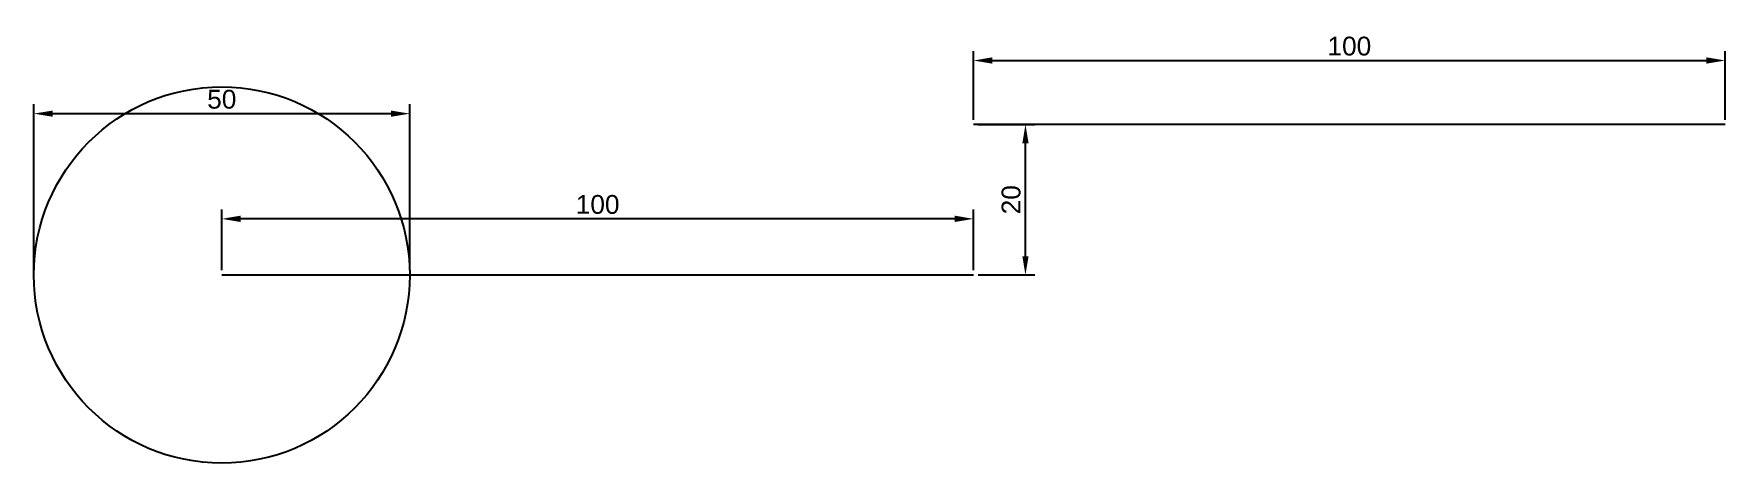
# Model space of a CAD drawing. Header units: millimetres. Extents: x 2030 to 2255, y 1834 to 1892.
import ezdxf

# ---------------------------------------------------------------- set-up
doc = ezdxf.new("R2010")
doc.units = ezdxf.units.MM
for name, color, linetype in [('gövde', 70, 'Continuous'), ('kesit', 50, 'Continuous'), ('ölçü', 170, 'Continuous')]:
    doc.layers.add(name, color=color, linetype=linetype)
doc.styles.get("Standard").update_dxf_attribs({"font": 'arial.ttf'})
doc.dimstyles.new('ISO-25', dxfattribs={"dimtxt": 2.5, "dimasz": 2.5, "dimexe": 1.25, "dimexo": 0.625, "dimtad": 1, "dimtxsty": 'Standard', "dimcen": 2.5, "dimadec": 0, "dimazin": 0, "dimtfac": 1, "dimtmove": 0, "dimatfit": 3, "dimfxl": 1, "dimarcsym": 0})

# ---------------------------------------------------------------- blocks, each defined once
blk = doc.blocks.new('*D2')
at = {"layer": 'Defpoints', "color": 0, "transparency": 16777216}
for p in [(2054.76, 1866.95), (2054.76, 1859.49), (2154.76, 1859.49)]:
    blk.add_point(p, dxfattribs=at)
at = {"layer": 'ölçü', "color": 0, "lineweight": -2, "transparency": 16777216}
for p, q in [((2054.76, 1860.11), (2054.76, 1868.2)), ((2154.76, 1860.11), (2154.76, 1868.2)), ((2152.26, 1866.95), (2057.26, 1866.95))]:
    blk.add_line(p, q, dxfattribs=at)
at = {"layer": 'ölçü', "color": 0, "transparency": 16777216}
for points in [[(2057.26, 1867.37), (2057.26, 1866.53), (2054.76, 1866.95)], [(2152.26, 1867.37), (2152.26, 1866.53), (2154.76, 1866.95)]]:
    blk.add_solid(points, dxfattribs=at)
at = {"layer": 'ölçü', "color": 0, "transparency": 16777216, "insert": (2104.76, 1868.85), "char_height": 2.5, "attachment_point": 5}
blk.add_mtext('100', dxfattribs=at)
blk = doc.blocks.new('*D3')
at = {"layer": 'Defpoints', "color": 0, "transparency": 16777216}
for p in [(2254.76, 1887.99), (2154.76, 1879.49), (2254.76, 1879.49)]:
    blk.add_point(p, dxfattribs=at)
at = {"layer": 'ölçü', "color": 0, "lineweight": -2, "transparency": 16777216}
for p, q in [((2154.76, 1880.11), (2154.76, 1889.24)), ((2157.26, 1887.99), (2252.26, 1887.99)), ((2254.76, 1880.11), (2254.76, 1889.24))]:
    blk.add_line(p, q, dxfattribs=at)
at = {"layer": 'ölçü', "color": 0, "transparency": 16777216}
for points in [[(2157.26, 1888.41), (2157.26, 1887.57), (2154.76, 1887.99)], [(2252.26, 1888.41), (2252.26, 1887.57), (2254.76, 1887.99)]]:
    blk.add_solid(points, dxfattribs=at)
at = {"layer": 'ölçü', "color": 0, "transparency": 16777216, "insert": (2204.76, 1889.89), "char_height": 2.5, "attachment_point": 5}
blk.add_mtext('100', dxfattribs=at)
blk = doc.blocks.new('*D4')
at = {"layer": 'Defpoints', "color": 0, "transparency": 16777216}
for p in [(2154.76, 1879.49), (2161.67, 1879.49), (2154.76, 1859.49)]:
    blk.add_point(p, dxfattribs=at)
at = {"layer": 'ölçü', "color": 0, "lineweight": -2, "transparency": 16777216}
for p, q in [((2155.38, 1879.49), (2162.92, 1879.49)), ((2161.67, 1861.99), (2161.67, 1876.99)), ((2155.38, 1859.49), (2162.92, 1859.49))]:
    blk.add_line(p, q, dxfattribs=at)
at = {"layer": 'ölçü', "color": 0, "transparency": 16777216}
for points in [[(2161.26, 1876.99), (2162.09, 1876.99), (2161.67, 1879.49)], [(2161.26, 1861.99), (2162.09, 1861.99), (2161.67, 1859.49)]]:
    blk.add_solid(points, dxfattribs=at)
at = {"layer": 'ölçü', "color": 0, "transparency": 16777216, "insert": (2159.77, 1869.49), "char_height": 2.5, "attachment_point": 5, "rotation": 90}
blk.add_mtext('20', dxfattribs=at)
blk = doc.blocks.new('*D5')
at = {"layer": 'Defpoints', "color": 0, "transparency": 16777216}
for p in [(2079.76, 1880.93), (2029.76, 1859.49), (2079.76, 1859.49)]:
    blk.add_point(p, dxfattribs=at)
at = {"layer": 'ölçü', "color": 0, "lineweight": -2, "transparency": 16777216}
for p, q in [((2029.76, 1860.11), (2029.76, 1882.18)), ((2079.76, 1860.11), (2079.76, 1882.18)), ((2032.26, 1880.93), (2077.26, 1880.93))]:
    blk.add_line(p, q, dxfattribs=at)
at = {"layer": 'ölçü', "color": 0, "transparency": 16777216}
for points in [[(2032.26, 1881.34), (2032.26, 1880.51), (2029.76, 1880.93)], [(2077.26, 1881.34), (2077.26, 1880.51), (2079.76, 1880.93)]]:
    blk.add_solid(points, dxfattribs=at)
at = {"layer": 'ölçü', "color": 0, "transparency": 16777216, "insert": (2054.76, 1882.83), "char_height": 2.5, "attachment_point": 5}
blk.add_mtext('50', dxfattribs=at)

msp = doc.modelspace()

# ---------------------------------------------------------------- linework, layer by layer
at = {"layer": 'gövde'}
for p, q in [((2254.755, 1879.489), (2154.755, 1879.489)), ((2054.755, 1859.489), (2154.755, 1859.489))]:
    msp.add_line(p, q, dxfattribs=at)
at = {"layer": 'kesit'}
msp.add_circle((2054.755, 1859.489), 25, dxfattribs=at)

# ---------------------------------------------------------------- dimensions: what is measured, and where the dimension line sits
at = {"layer": 'ölçü'}
for base, p1, p2, picture, middle in [((2254.755, 1887.989), (2154.755, 1879.489), (2254.755, 1879.489), '*D3', (2204.755, 1889.89)), ((2079.755, 1880.926), (2029.755, 1859.489), (2079.755, 1859.489), '*D5', (2054.755, 1882.828)), ((2054.755, 1866.949), (2154.755, 1859.489), (2054.755, 1859.489), '*D2', (2104.755, 1868.85))]:
    dim = msp.add_linear_dim(base=base, p1=p1, p2=p2, dimstyle='ISO-25', dxfattribs=at)
    dim.commit()
    dim.dimension.update_dxf_attribs({"geometry": picture, "text_midpoint": middle})
dim = msp.add_linear_dim(base=(2161.673, 1879.489), p1=(2154.755, 1859.489), p2=(2154.755, 1879.489), angle=90, dimstyle='ISO-25', dxfattribs=at)
dim.commit()
dim.dimension.update_dxf_attribs({"geometry": '*D4', "text_midpoint": (2159.771, 1869.489)})

doc.saveas('drawing.dxf')
